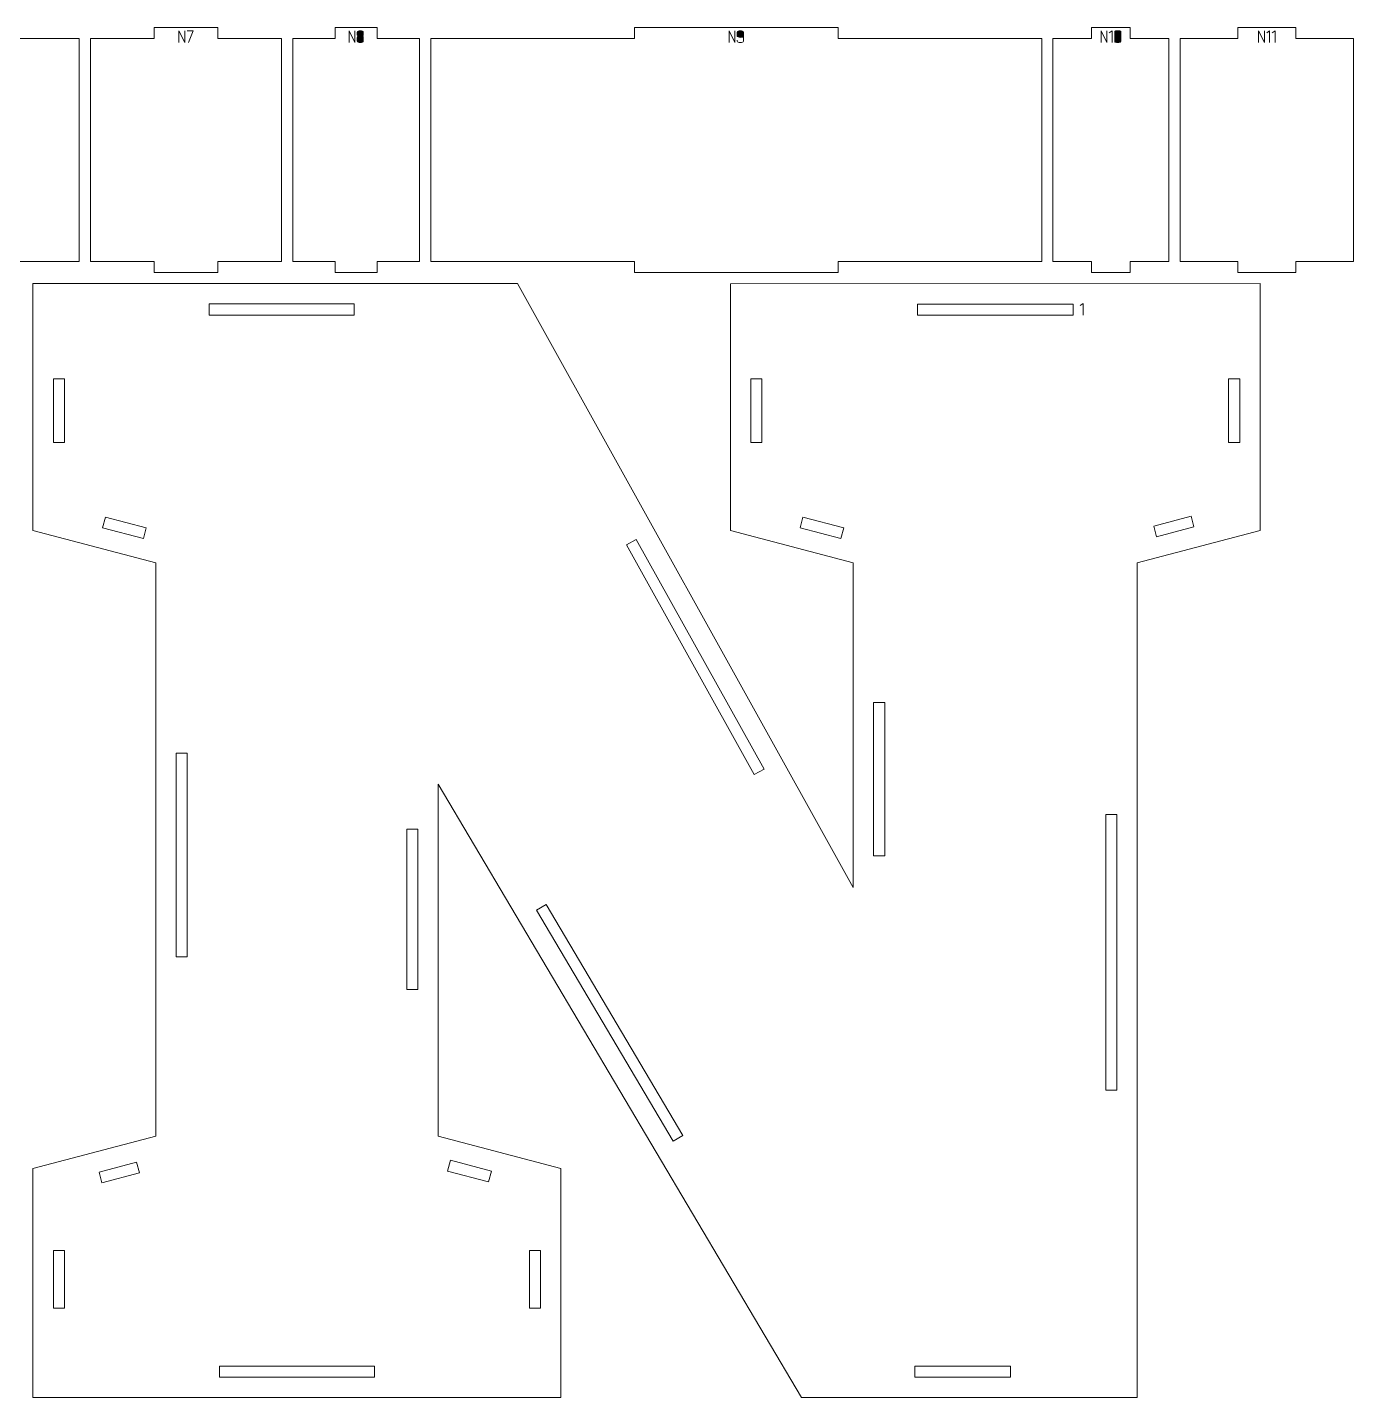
# Model space of a CAD drawing. Header units: centimetres. Extents: x -249 to 275, y -506 to 461.
# Drawn here: x 104.53 to 140.25, y 288.9 to 325.8 of the extents above; entities that cross this region are included whole.
import ezdxf

# ---------------------------------------------------------------- set-up
doc = ezdxf.new("R2010")
doc.units = ezdxf.units.CM
doc.header["$MEASUREMENT"] = 0
doc.layers.add('Capa 1', color=7, linetype='Continuous')

msp = doc.modelspace()

# ---------------------------------------------------------------- hatches: boundary and pattern name
at = {"layer": 'Capa 1', "true_color": 0x3e4095}
h = msp.add_hatch(color=175, dxfattribs=at)
edge = h.paths.add_edge_path()
edge.add_spline(control_points=[(108.61454, 325.39701), (108.61454, 325.39701), (108.61454, 325.71345), (108.61454, 325.71345), (108.61454, 325.71345), (108.77322, 325.39701), (108.77322, 325.39701), (108.77322, 325.39701), (108.77322, 325.71345), (108.77322, 325.71345), (108.77322, 325.71345), (108.77322, 325.39701), (108.77322, 325.39701), (108.77322, 325.39701), (108.61454, 325.71345), (108.61454, 325.71345), (108.61454, 325.71345), (108.61454, 325.39701), (108.61454, 325.39701)], knot_values=[0, 0, 0, 0, 0.16666667, 0.16666667, 0.16666667, 0.33333333, 0.33333333, 0.33333333, 0.5, 0.5, 0.5, 0.66666667, 0.66666667, 0.66666667, 0.83333333, 0.83333333, 0.83333333, 1, 1, 1, 1], degree=3, periodic=1)
h = msp.add_hatch(color=175, dxfattribs=at)
edge = h.paths.add_edge_path()
edge.add_spline(control_points=[(108.87319, 325.39701), (108.87319, 325.39701), (108.99427, 325.71345), (108.99427, 325.71345), (108.99427, 325.71345), (108.83467, 325.71345), (108.83467, 325.71345), (108.83467, 325.71345), (108.99427, 325.71345), (108.99427, 325.71345), (108.99427, 325.71345), (108.87319, 325.39701), (108.87319, 325.39701)], knot_values=[0, 0, 0, 0, 0.25, 0.25, 0.25, 0.5, 0.5, 0.5, 0.75, 0.75, 0.75, 1, 1, 1, 1], degree=3, periodic=1)
h = msp.add_hatch(color=175, dxfattribs=at)
edge = h.paths.add_edge_path()
edge.add_spline(control_points=[(113.19498, 325.39701), (113.19498, 325.39701), (113.19498, 325.71345), (113.19498, 325.71345), (113.19498, 325.71345), (113.35366, 325.39701), (113.35366, 325.39701), (113.35366, 325.39701), (113.35366, 325.71345), (113.35366, 325.71345), (113.35366, 325.71345), (113.35366, 325.39701), (113.35366, 325.39701), (113.35366, 325.39701), (113.19498, 325.71345), (113.19498, 325.71345), (113.19498, 325.71345), (113.19498, 325.39701), (113.19498, 325.39701)], knot_values=[0, 0, 0, 0, 0.16666667, 0.16666667, 0.16666667, 0.33333333, 0.33333333, 0.33333333, 0.5, 0.5, 0.5, 0.66666667, 0.66666667, 0.66666667, 0.83333333, 0.83333333, 0.83333333, 1, 1, 1, 1], degree=3, periodic=1)
h = msp.add_hatch(color=175, dxfattribs=at)
edge = h.paths.add_edge_path()
edge.add_spline(control_points=[(113.41511, 325.60384), (113.41511, 325.59589), (113.42077, 325.58871), (113.43208, 325.58229), (113.44339, 325.57587), (113.46525, 325.57159), (113.49766, 325.56945), (113.53007, 325.57159), (113.55193, 325.57587), (113.56324, 325.58229), (113.57455, 325.58871), (113.58021, 325.59589), (113.58021, 325.60384), (113.58021, 325.60384), (113.58021, 325.67814), (113.58021, 325.67814), (113.58021, 325.68792), (113.57234, 325.69625), (113.55659, 325.70313), (113.54085, 325.71001), (113.5212, 325.71345), (113.49766, 325.71345), (113.47412, 325.71345), (113.45447, 325.71001), (113.43873, 325.70313), (113.42298, 325.69625), (113.41511, 325.68792), (113.41511, 325.67814), (113.41511, 325.67814), (113.41511, 325.60384), (113.41511, 325.60384)], knot_values=[0, 0, 0, 0, 0.1, 0.1, 0.1, 0.2, 0.2, 0.2, 0.3, 0.3, 0.3, 0.4, 0.4, 0.4, 0.5, 0.5, 0.5, 0.6, 0.6, 0.6, 0.7, 0.7, 0.7, 0.8, 0.8, 0.8, 0.9, 0.9, 0.9, 1, 1, 1, 1], degree=3, periodic=1)
h = msp.add_hatch(color=175, dxfattribs=at)
edge = h.paths.add_edge_path()
edge.add_spline(control_points=[(113.49766, 325.39701), (113.47412, 325.39701), (113.45447, 325.40045), (113.43873, 325.40733), (113.42298, 325.41421), (113.41511, 325.42254), (113.41511, 325.43232), (113.41511, 325.43232), (113.41511, 325.53551), (113.41511, 325.53551), (113.41511, 325.54377), (113.42077, 325.55095), (113.43208, 325.55706), (113.44339, 325.56318), (113.46525, 325.56731), (113.49766, 325.56945), (113.46525, 325.57159), (113.44339, 325.57587), (113.43208, 325.58229), (113.42077, 325.58871), (113.41511, 325.59589), (113.41511, 325.60384), (113.41511, 325.60384), (113.41511, 325.67814), (113.41511, 325.67814), (113.41511, 325.68792), (113.42298, 325.69625), (113.43873, 325.70313), (113.45447, 325.71001), (113.47412, 325.71345), (113.49766, 325.71345), (113.5212, 325.71345), (113.54085, 325.71001), (113.55659, 325.70313), (113.57234, 325.69625), (113.58021, 325.68792), (113.58021, 325.67814), (113.58021, 325.67814), (113.58021, 325.60384), (113.58021, 325.60384), (113.58021, 325.59589), (113.57455, 325.58871), (113.56324, 325.58229), (113.55193, 325.57587), (113.53007, 325.57159), (113.49766, 325.56945), (113.53007, 325.56731), (113.55193, 325.56318), (113.56324, 325.55706), (113.57455, 325.55095), (113.58021, 325.54377), (113.58021, 325.53551), (113.58021, 325.53551), (113.58021, 325.43232), (113.58021, 325.43232), (113.58021, 325.42254), (113.57234, 325.41421), (113.55659, 325.40733), (113.54085, 325.40045), (113.5212, 325.39701), (113.49766, 325.39701)], knot_values=[0, 0, 0, 0, 0.05, 0.05, 0.05, 0.1, 0.1, 0.1, 0.15, 0.15, 0.15, 0.2, 0.2, 0.2, 0.25, 0.25, 0.25, 0.3, 0.3, 0.3, 0.35, 0.35, 0.35, 0.4, 0.4, 0.4, 0.45, 0.45, 0.45, 0.5, 0.5, 0.5, 0.55, 0.55, 0.55, 0.6, 0.6, 0.6, 0.65, 0.65, 0.65, 0.7, 0.7, 0.7, 0.75, 0.75, 0.75, 0.8, 0.8, 0.8, 0.85, 0.85, 0.85, 0.9, 0.9, 0.9, 0.95, 0.95, 0.95, 1, 1, 1, 1], degree=3, periodic=1)
h = msp.add_hatch(color=175, dxfattribs=at)
edge = h.paths.add_edge_path()
edge.add_spline(control_points=[(113.41511, 325.43232), (113.41511, 325.42254), (113.42298, 325.41421), (113.43873, 325.40733), (113.45447, 325.40045), (113.47412, 325.39701), (113.49766, 325.39701), (113.5212, 325.39701), (113.54085, 325.40045), (113.55659, 325.40733), (113.57234, 325.41421), (113.58021, 325.42254), (113.58021, 325.43232), (113.58021, 325.43232), (113.58021, 325.53551), (113.58021, 325.53551), (113.58021, 325.54377), (113.57455, 325.55095), (113.56324, 325.55706), (113.55193, 325.56318), (113.53007, 325.56731), (113.49766, 325.56945), (113.46525, 325.56731), (113.44339, 325.56318), (113.43208, 325.55706), (113.42077, 325.55095), (113.41511, 325.54377), (113.41511, 325.53551), (113.41511, 325.53551), (113.41511, 325.43232), (113.41511, 325.43232)], knot_values=[0, 0, 0, 0, 0.1, 0.1, 0.1, 0.2, 0.2, 0.2, 0.3, 0.3, 0.3, 0.4, 0.4, 0.4, 0.5, 0.5, 0.5, 0.6, 0.6, 0.6, 0.7, 0.7, 0.7, 0.8, 0.8, 0.8, 0.9, 0.9, 0.9, 1, 1, 1, 1], degree=3, periodic=1)
h = msp.add_hatch(color=175, dxfattribs=at)
edge = h.paths.add_edge_path()
edge.add_spline(control_points=[(123.42985, 325.39701), (123.42985, 325.39701), (123.42985, 325.71345), (123.42985, 325.71345), (123.42985, 325.71345), (123.58853, 325.39701), (123.58853, 325.39701), (123.58853, 325.39701), (123.58853, 325.71345), (123.58853, 325.71345), (123.58853, 325.71345), (123.58853, 325.39701), (123.58853, 325.39701), (123.58853, 325.39701), (123.42985, 325.71345), (123.42985, 325.71345), (123.42985, 325.71345), (123.42985, 325.39701), (123.42985, 325.39701)], knot_values=[0, 0, 0, 0, 0.16666667, 0.16666667, 0.16666667, 0.33333333, 0.33333333, 0.33333333, 0.5, 0.5, 0.5, 0.66666667, 0.66666667, 0.66666667, 0.83333333, 0.83333333, 0.83333333, 1, 1, 1, 1], degree=3, periodic=1)
h = msp.add_hatch(color=175, dxfattribs=at)
edge = h.paths.add_edge_path()
edge.add_spline(control_points=[(123.64998, 325.57082), (123.64998, 325.56104), (123.65785, 325.55271), (123.6736, 325.54583), (123.68934, 325.53895), (123.70899, 325.53551), (123.73253, 325.53551), (123.75577, 325.5349), (123.77533, 325.53773), (123.79123, 325.54399), (123.80713, 325.55026), (123.81508, 325.55921), (123.81508, 325.57082), (123.81508, 325.57082), (123.81508, 325.67814), (123.81508, 325.67814), (123.81508, 325.68792), (123.80721, 325.69625), (123.79146, 325.70313), (123.77572, 325.71001), (123.75607, 325.71345), (123.73253, 325.71345), (123.70899, 325.71345), (123.68934, 325.71001), (123.6736, 325.70313), (123.65785, 325.69625), (123.64998, 325.68792), (123.64998, 325.67814), (123.64998, 325.67814), (123.64998, 325.57082), (123.64998, 325.57082)], knot_values=[0, 0, 0, 0, 0.1, 0.1, 0.1, 0.2, 0.2, 0.2, 0.3, 0.3, 0.3, 0.4, 0.4, 0.4, 0.5, 0.5, 0.5, 0.6, 0.6, 0.6, 0.7, 0.7, 0.7, 0.8, 0.8, 0.8, 0.9, 0.9, 0.9, 1, 1, 1, 1], degree=3, periodic=1)
h = msp.add_hatch(color=175, dxfattribs=at)
edge = h.paths.add_edge_path()
edge.add_spline(control_points=[(123.73253, 325.39701), (123.70899, 325.39701), (123.68934, 325.40045), (123.6736, 325.40733), (123.65785, 325.41421), (123.64998, 325.42254), (123.64998, 325.43232), (123.64998, 325.43232), (123.64998, 325.45755), (123.64998, 325.45755), (123.64998, 325.45755), (123.64998, 325.43232), (123.64998, 325.43232), (123.64998, 325.42254), (123.65785, 325.41421), (123.6736, 325.40733), (123.68934, 325.40045), (123.70899, 325.39701), (123.73253, 325.39701), (123.75607, 325.39701), (123.77572, 325.40045), (123.79146, 325.40733), (123.80721, 325.41421), (123.81508, 325.42254), (123.81508, 325.43232), (123.81508, 325.43232), (123.81508, 325.57082), (123.81508, 325.57082), (123.81508, 325.55921), (123.80713, 325.55026), (123.79123, 325.54399), (123.77533, 325.53773), (123.75577, 325.5349), (123.73253, 325.53551), (123.70899, 325.53551), (123.68934, 325.53895), (123.6736, 325.54583), (123.65785, 325.55271), (123.64998, 325.56104), (123.64998, 325.57082), (123.64998, 325.57082), (123.64998, 325.67814), (123.64998, 325.67814), (123.64998, 325.68792), (123.65785, 325.69625), (123.6736, 325.70313), (123.68934, 325.71001), (123.70899, 325.71345), (123.73253, 325.71345), (123.75607, 325.71345), (123.77572, 325.71001), (123.79146, 325.70313), (123.80721, 325.69625), (123.81508, 325.68792), (123.81508, 325.67814), (123.81508, 325.67814), (123.81508, 325.57082), (123.81508, 325.57082), (123.81508, 325.57082), (123.81508, 325.43232), (123.81508, 325.43232), (123.81508, 325.42254), (123.80721, 325.41421), (123.79146, 325.40733), (123.77572, 325.40045), (123.75607, 325.39701), (123.73253, 325.39701)], knot_values=[0, 0, 0, 0, 0.04545455, 0.04545455, 0.04545455, 0.09090909, 0.09090909, 0.09090909, 0.13636364, 0.13636364, 0.13636364, 0.18181818, 0.18181818, 0.18181818, 0.22727273, 0.22727273, 0.22727273, 0.27272727, 0.27272727, 0.27272727, 0.31818182, 0.31818182, 0.31818182, 0.36363636, 0.36363636, 0.36363636, 0.40909091, 0.40909091, 0.40909091, 0.45454545, 0.45454545, 0.45454545, 0.5, 0.5, 0.5, 0.54545455, 0.54545455, 0.54545455, 0.59090909, 0.59090909, 0.59090909, 0.63636364, 0.63636364, 0.63636364, 0.68181818, 0.68181818, 0.68181818, 0.72727273, 0.72727273, 0.72727273, 0.77272727, 0.77272727, 0.77272727, 0.81818182, 0.81818182, 0.81818182, 0.86363636, 0.86363636, 0.86363636, 0.90909091, 0.90909091, 0.90909091, 0.95454545, 0.95454545, 0.95454545, 1, 1, 1, 1], degree=3, periodic=1)
h = msp.add_hatch(color=175, dxfattribs=at)
edge = h.paths.add_edge_path()
edge.add_spline(control_points=[(133.44629, 325.39701), (133.44629, 325.39701), (133.44629, 325.71345), (133.44629, 325.71345), (133.44629, 325.71345), (133.60497, 325.39701), (133.60497, 325.39701), (133.60497, 325.39701), (133.60497, 325.71345), (133.60497, 325.71345), (133.60497, 325.71345), (133.60497, 325.39701), (133.60497, 325.39701), (133.60497, 325.39701), (133.44629, 325.71345), (133.44629, 325.71345), (133.44629, 325.71345), (133.44629, 325.39701), (133.44629, 325.39701)], knot_values=[0, 0, 0, 0, 0.16666667, 0.16666667, 0.16666667, 0.33333333, 0.33333333, 0.33333333, 0.5, 0.5, 0.5, 0.66666667, 0.66666667, 0.66666667, 0.83333333, 0.83333333, 0.83333333, 1, 1, 1, 1], degree=3, periodic=1)
h = msp.add_hatch(color=175, dxfattribs=at)
edge = h.paths.add_edge_path()
edge.add_spline(control_points=[(133.74255, 325.71391), (133.74255, 325.71391), (133.66642, 325.66117), (133.66642, 325.66117), (133.66642, 325.66117), (133.74255, 325.71391), (133.74255, 325.71391), (133.74255, 325.71391), (133.74255, 325.39701), (133.74255, 325.39701), (133.74255, 325.39701), (133.74255, 325.71391), (133.74255, 325.71391)], knot_values=[0, 0, 0, 0, 0.25, 0.25, 0.25, 0.5, 0.5, 0.5, 0.75, 0.75, 0.75, 1, 1, 1, 1], degree=3, periodic=1)
h = msp.add_hatch(color=175, dxfattribs=at)
edge = h.paths.add_edge_path()
edge.add_spline(control_points=[(133.81318, 325.42086), (133.81318, 325.41107), (133.82105, 325.40465), (133.8368, 325.4016), (133.85254, 325.39854), (133.87219, 325.39701), (133.89573, 325.39701), (133.91927, 325.39701), (133.93892, 325.39854), (133.95466, 325.4016), (133.97041, 325.40465), (133.97828, 325.41107), (133.97828, 325.42086), (133.97828, 325.42086), (133.97828, 325.68914), (133.97828, 325.68914), (133.97828, 325.69893), (133.97041, 325.70543), (133.95466, 325.70864), (133.93892, 325.71185), (133.91927, 325.71345), (133.89573, 325.71345), (133.87219, 325.71345), (133.85254, 325.71185), (133.8368, 325.70864), (133.82105, 325.70543), (133.81318, 325.69893), (133.81318, 325.68914), (133.81318, 325.68914), (133.81318, 325.42086), (133.81318, 325.42086)], knot_values=[0, 0, 0, 0, 0.1, 0.1, 0.1, 0.2, 0.2, 0.2, 0.3, 0.3, 0.3, 0.4, 0.4, 0.4, 0.5, 0.5, 0.5, 0.6, 0.6, 0.6, 0.7, 0.7, 0.7, 0.8, 0.8, 0.8, 0.9, 0.9, 0.9, 1, 1, 1, 1], degree=3, periodic=1)
h = msp.add_hatch(color=175, dxfattribs=at)
edge = h.paths.add_edge_path()
edge.add_spline(control_points=[(133.97828, 325.42086), (133.97828, 325.41107), (133.97041, 325.40465), (133.95466, 325.4016), (133.93892, 325.39854), (133.91927, 325.39701), (133.89573, 325.39701), (133.87219, 325.39701), (133.85254, 325.39854), (133.8368, 325.4016), (133.82105, 325.40465), (133.81318, 325.41107), (133.81318, 325.42086), (133.81318, 325.42086), (133.81318, 325.68914), (133.81318, 325.68914), (133.81318, 325.69893), (133.82105, 325.70543), (133.8368, 325.70864), (133.85254, 325.71185), (133.87219, 325.71345), (133.89573, 325.71345), (133.91927, 325.71345), (133.93892, 325.71185), (133.95466, 325.70864), (133.97041, 325.70543), (133.97828, 325.69893), (133.97828, 325.68914), (133.97828, 325.68914), (133.97828, 325.42086), (133.97828, 325.42086)], knot_values=[0, 0, 0, 0, 0.1, 0.1, 0.1, 0.2, 0.2, 0.2, 0.3, 0.3, 0.3, 0.4, 0.4, 0.4, 0.5, 0.5, 0.5, 0.6, 0.6, 0.6, 0.7, 0.7, 0.7, 0.8, 0.8, 0.8, 0.9, 0.9, 0.9, 1, 1, 1, 1], degree=3, periodic=1)
h = msp.add_hatch(color=175, dxfattribs=at)
edge = h.paths.add_edge_path()
edge.add_spline(control_points=[(137.68977, 325.39701), (137.68977, 325.39701), (137.68977, 325.71345), (137.68977, 325.71345), (137.68977, 325.71345), (137.84845, 325.39701), (137.84845, 325.39701), (137.84845, 325.39701), (137.84845, 325.71345), (137.84845, 325.71345), (137.84845, 325.71345), (137.84845, 325.39701), (137.84845, 325.39701), (137.84845, 325.39701), (137.68977, 325.71345), (137.68977, 325.71345), (137.68977, 325.71345), (137.68977, 325.39701), (137.68977, 325.39701)], knot_values=[0, 0, 0, 0, 0.16666667, 0.16666667, 0.16666667, 0.33333333, 0.33333333, 0.33333333, 0.5, 0.5, 0.5, 0.66666667, 0.66666667, 0.66666667, 0.83333333, 0.83333333, 0.83333333, 1, 1, 1, 1], degree=3, periodic=1)
h = msp.add_hatch(color=175, dxfattribs=at)
edge = h.paths.add_edge_path()
edge.add_spline(control_points=[(137.98603, 325.71391), (137.98603, 325.71391), (137.9099, 325.66117), (137.9099, 325.66117), (137.9099, 325.66117), (137.98603, 325.71391), (137.98603, 325.71391), (137.98603, 325.71391), (137.98603, 325.39701), (137.98603, 325.39701), (137.98603, 325.39701), (137.98603, 325.71391), (137.98603, 325.71391)], knot_values=[0, 0, 0, 0, 0.25, 0.25, 0.25, 0.5, 0.5, 0.5, 0.75, 0.75, 0.75, 1, 1, 1, 1], degree=3, periodic=1)
h = msp.add_hatch(color=175, dxfattribs=at)
edge = h.paths.add_edge_path()
edge.add_spline(control_points=[(138.13279, 325.71391), (138.13279, 325.71391), (138.05666, 325.66117), (138.05666, 325.66117), (138.05666, 325.66117), (138.13279, 325.71391), (138.13279, 325.71391), (138.13279, 325.71391), (138.13279, 325.39701), (138.13279, 325.39701), (138.13279, 325.39701), (138.13279, 325.71391), (138.13279, 325.71391)], knot_values=[0, 0, 0, 0, 0.25, 0.25, 0.25, 0.5, 0.5, 0.5, 0.75, 0.75, 0.75, 1, 1, 1, 1], degree=3, periodic=1)
h = msp.add_hatch(color=175, dxfattribs=at)
edge = h.paths.add_edge_path()
edge.add_spline(control_points=[(132.96206, 318.37126), (132.96206, 318.37126), (132.88593, 318.31852), (132.88593, 318.31852), (132.88593, 318.31852), (132.96206, 318.37126), (132.96206, 318.37126), (132.96206, 318.37126), (132.96206, 318.05436), (132.96206, 318.05436), (132.96206, 318.05436), (132.96206, 318.37126), (132.96206, 318.37126)], knot_values=[0, 0, 0, 0, 0.25, 0.25, 0.25, 0.5, 0.5, 0.5, 0.75, 0.75, 0.75, 1, 1, 1, 1], degree=3, periodic=1)

# ---------------------------------------------------------------- linework, layer by layer
at = {"layer": 'Capa 1', "color": 240, "lineweight": 9}
for points, knots in [([(94.23371, 325.50341), (94.23371, 325.50341), (94.23371, 319.50341), (94.23371, 319.50341), (94.23371, 319.50341), (98.13236, 319.50341), (98.13236, 319.50341), (98.13236, 319.50341), (98.13236, 319.20341), (98.13236, 319.20341), (98.13236, 319.20341), (102.03101, 319.20341), (102.03101, 319.20341), (102.03101, 319.20341), (102.03101, 319.50341), (102.03101, 319.50341), (102.03101, 319.50341), (105.92965, 319.50341), (105.92965, 319.50341), (105.92965, 319.50341), (105.92965, 325.50341), (105.92965, 325.50341), (105.92965, 325.50341), (102.03101, 325.50341), (102.03101, 325.50341), (102.03101, 325.50341), (102.03101, 325.80341), (102.03101, 325.80341), (102.03101, 325.80341), (98.13236, 325.80341), (98.13236, 325.80341), (98.13236, 325.80341), (98.13236, 325.50341), (98.13236, 325.50341), (98.13236, 325.50341), (94.23371, 325.50341), (94.23371, 325.50341)], [0, 0, 0, 0, 0.08333333, 0.08333333, 0.08333333, 0.16666667, 0.16666667, 0.16666667, 0.25, 0.25, 0.25, 0.33333333, 0.33333333, 0.33333333, 0.41666667, 0.41666667, 0.41666667, 0.5, 0.5, 0.5, 0.58333333, 0.58333333, 0.58333333, 0.66666667, 0.66666667, 0.66666667, 0.75, 0.75, 0.75, 0.83333333, 0.83333333, 0.83333333, 0.91666667, 0.91666667, 0.91666667, 1, 1, 1, 1]), ([(106.22965, 325.50341), (106.22965, 325.50341), (106.22965, 319.50341), (106.22965, 319.50341), (106.22965, 319.50341), (107.94616, 319.50341), (107.94616, 319.50341), (107.94616, 319.50341), (107.94616, 319.20341), (107.94616, 319.20341), (107.94616, 319.20341), (109.66267, 319.20341), (109.66267, 319.20341), (109.66267, 319.20341), (109.66267, 319.50341), (109.66267, 319.50341), (109.66267, 319.50341), (111.37917, 319.50341), (111.37917, 319.50341), (111.37917, 319.50341), (111.37917, 325.50341), (111.37917, 325.50341), (111.37917, 325.50341), (109.66267, 325.50341), (109.66267, 325.50341), (109.66267, 325.50341), (109.66267, 325.80341), (109.66267, 325.80341), (109.66267, 325.80341), (107.94616, 325.80341), (107.94616, 325.80341), (107.94616, 325.80341), (107.94616, 325.50341), (107.94616, 325.50341), (107.94616, 325.50341), (106.22965, 325.50341), (106.22965, 325.50341)], [0, 0, 0, 0, 0.08333333, 0.08333333, 0.08333333, 0.16666667, 0.16666667, 0.16666667, 0.25, 0.25, 0.25, 0.33333333, 0.33333333, 0.33333333, 0.41666667, 0.41666667, 0.41666667, 0.5, 0.5, 0.5, 0.58333333, 0.58333333, 0.58333333, 0.66666667, 0.66666667, 0.66666667, 0.75, 0.75, 0.75, 0.83333333, 0.83333333, 0.83333333, 0.91666667, 0.91666667, 0.91666667, 1, 1, 1, 1]), ([(111.67917, 325.50341), (111.67917, 325.50341), (111.67917, 319.50341), (111.67917, 319.50341), (111.67917, 319.50341), (112.81812, 319.50341), (112.81812, 319.50341), (112.81812, 319.50341), (112.81812, 319.20341), (112.81812, 319.20341), (112.81812, 319.20341), (113.95707, 319.20341), (113.95707, 319.20341), (113.95707, 319.20341), (113.95707, 319.50341), (113.95707, 319.50341), (113.95707, 319.50341), (115.09602, 319.50341), (115.09602, 319.50341), (115.09602, 319.50341), (115.09602, 325.50341), (115.09602, 325.50341), (115.09602, 325.50341), (113.95707, 325.50341), (113.95707, 325.50341), (113.95707, 325.50341), (113.95707, 325.80341), (113.95707, 325.80341), (113.95707, 325.80341), (112.81812, 325.80341), (112.81812, 325.80341), (112.81812, 325.80341), (112.81812, 325.50341), (112.81812, 325.50341), (112.81812, 325.50341), (111.67917, 325.50341), (111.67917, 325.50341)], [0, 0, 0, 0, 0.08333333, 0.08333333, 0.08333333, 0.16666667, 0.16666667, 0.16666667, 0.25, 0.25, 0.25, 0.33333333, 0.33333333, 0.33333333, 0.41666667, 0.41666667, 0.41666667, 0.5, 0.5, 0.5, 0.58333333, 0.58333333, 0.58333333, 0.66666667, 0.66666667, 0.66666667, 0.75, 0.75, 0.75, 0.83333333, 0.83333333, 0.83333333, 0.91666667, 0.91666667, 0.91666667, 1, 1, 1, 1]), ([(115.39602, 325.50341), (115.39602, 325.50341), (115.39602, 319.50341), (115.39602, 319.50341), (115.39602, 319.50341), (120.88032, 319.50341), (120.88032, 319.50341), (120.88032, 319.50341), (120.88032, 319.20341), (120.88032, 319.20341), (120.88032, 319.20341), (126.36462, 319.20341), (126.36462, 319.20341), (126.36462, 319.20341), (126.36462, 319.50341), (126.36462, 319.50341), (126.36462, 319.50341), (131.84892, 319.50341), (131.84892, 319.50341), (131.84892, 319.50341), (131.84892, 325.50341), (131.84892, 325.50341), (131.84892, 325.50341), (126.36462, 325.50341), (126.36462, 325.50341), (126.36462, 325.50341), (126.36462, 325.80341), (126.36462, 325.80341), (126.36462, 325.80341), (120.88032, 325.80341), (120.88032, 325.80341), (120.88032, 325.80341), (120.88032, 325.50341), (120.88032, 325.50341), (120.88032, 325.50341), (115.39602, 325.50341), (115.39602, 325.50341)], [0, 0, 0, 0, 0.08333333, 0.08333333, 0.08333333, 0.16666667, 0.16666667, 0.16666667, 0.25, 0.25, 0.25, 0.33333333, 0.33333333, 0.33333333, 0.41666667, 0.41666667, 0.41666667, 0.5, 0.5, 0.5, 0.58333333, 0.58333333, 0.58333333, 0.66666667, 0.66666667, 0.66666667, 0.75, 0.75, 0.75, 0.83333333, 0.83333333, 0.83333333, 0.91666667, 0.91666667, 0.91666667, 1, 1, 1, 1]), ([(132.14892, 325.50341), (132.14892, 325.50341), (132.14892, 319.50341), (132.14892, 319.50341), (132.14892, 319.50341), (133.19117, 319.50341), (133.19117, 319.50341), (133.19117, 319.50341), (133.19117, 319.20341), (133.19117, 319.20341), (133.19117, 319.20341), (134.23341, 319.20341), (134.23341, 319.20341), (134.23341, 319.20341), (134.23341, 319.50341), (134.23341, 319.50341), (134.23341, 319.50341), (135.27565, 319.50341), (135.27565, 319.50341), (135.27565, 319.50341), (135.27565, 325.50341), (135.27565, 325.50341), (135.27565, 325.50341), (134.23341, 325.50341), (134.23341, 325.50341), (134.23341, 325.50341), (134.23341, 325.80341), (134.23341, 325.80341), (134.23341, 325.80341), (133.19117, 325.80341), (133.19117, 325.80341), (133.19117, 325.80341), (133.19117, 325.50341), (133.19117, 325.50341), (133.19117, 325.50341), (132.14892, 325.50341), (132.14892, 325.50341)], [0, 0, 0, 0, 0.08333333, 0.08333333, 0.08333333, 0.16666667, 0.16666667, 0.16666667, 0.25, 0.25, 0.25, 0.33333333, 0.33333333, 0.33333333, 0.41666667, 0.41666667, 0.41666667, 0.5, 0.5, 0.5, 0.58333333, 0.58333333, 0.58333333, 0.66666667, 0.66666667, 0.66666667, 0.75, 0.75, 0.75, 0.83333333, 0.83333333, 0.83333333, 0.91666667, 0.91666667, 0.91666667, 1, 1, 1, 1]), ([(135.57565, 325.50341), (135.57565, 325.50341), (135.57565, 319.50341), (135.57565, 319.50341), (135.57565, 319.50341), (137.13274, 319.50341), (137.13274, 319.50341), (137.13274, 319.50341), (137.13274, 319.20341), (137.13274, 319.20341), (137.13274, 319.20341), (138.68982, 319.20341), (138.68982, 319.20341), (138.68982, 319.20341), (138.68982, 319.50341), (138.68982, 319.50341), (138.68982, 319.50341), (140.2469, 319.50341), (140.2469, 319.50341), (140.2469, 319.50341), (140.2469, 325.50341), (140.2469, 325.50341), (140.2469, 325.50341), (138.68982, 325.50341), (138.68982, 325.50341), (138.68982, 325.50341), (138.68982, 325.80341), (138.68982, 325.80341), (138.68982, 325.80341), (137.13274, 325.80341), (137.13274, 325.80341), (137.13274, 325.80341), (137.13274, 325.50341), (137.13274, 325.50341), (137.13274, 325.50341), (135.57565, 325.50341), (135.57565, 325.50341)], [0, 0, 0, 0, 0.08333333, 0.08333333, 0.08333333, 0.16666667, 0.16666667, 0.16666667, 0.25, 0.25, 0.25, 0.33333333, 0.33333333, 0.33333333, 0.41666667, 0.41666667, 0.41666667, 0.5, 0.5, 0.5, 0.58333333, 0.58333333, 0.58333333, 0.66666667, 0.66666667, 0.66666667, 0.75, 0.75, 0.75, 0.83333333, 0.83333333, 0.83333333, 0.91666667, 0.91666667, 0.91666667, 1, 1, 1, 1]), ([(137.72755, 318.90341), (137.72755, 318.90341), (137.72755, 312.25124), (137.72755, 312.25124), (137.72755, 312.25124), (134.4232, 311.38167), (134.4232, 311.38167), (134.4232, 311.38167), (134.4232, 288.90342), (134.4232, 288.90342), (134.4232, 288.90342), (125.37972, 288.90342), (125.37972, 288.90342), (125.37972, 288.90342), (115.59711, 305.42515), (115.59711, 305.42515), (115.59711, 305.42515), (115.59711, 295.94689), (115.59711, 295.94689), (115.59711, 295.94689), (118.90145, 295.07732), (118.90145, 295.07732), (118.90145, 295.07732), (118.90145, 288.90342), (118.90145, 288.90342), (118.90145, 288.90342), (104.68406, 288.90342), (104.68406, 288.90342), (104.68406, 288.90342), (104.68406, 295.07732), (104.68406, 295.07732), (104.68406, 295.07732), (107.98841, 295.94689), (107.98841, 295.94689), (107.98841, 295.94689), (107.98841, 311.38167), (107.98841, 311.38167), (107.98841, 311.38167), (104.68406, 312.25124), (104.68406, 312.25124), (104.68406, 312.25124), (104.68406, 318.90341), (104.68406, 318.90341), (104.68406, 318.90341), (117.72755, 318.90341), (117.72755, 318.90341), (117.72755, 318.90341), (126.77103, 302.64254), (126.77103, 302.64254), (126.77103, 302.64254), (126.77103, 311.38167), (126.77103, 311.38167), (126.77103, 311.38167), (123.46668, 312.25124), (123.46668, 312.25124), (123.46668, 312.25124), (123.46668, 318.90195), (123.46668, 318.90195), (123.46668, 318.90195), (137.72755, 318.90341), (137.72755, 318.90341)], [0, 0, 0, 0, 0.05, 0.05, 0.05, 0.1, 0.1, 0.1, 0.15, 0.15, 0.15, 0.2, 0.2, 0.2, 0.25, 0.25, 0.25, 0.3, 0.3, 0.3, 0.35, 0.35, 0.35, 0.4, 0.4, 0.4, 0.45, 0.45, 0.45, 0.5, 0.5, 0.5, 0.55, 0.55, 0.55, 0.6, 0.6, 0.6, 0.65, 0.65, 0.65, 0.7, 0.7, 0.7, 0.75, 0.75, 0.75, 0.8, 0.8, 0.8, 0.85, 0.85, 0.85, 0.9, 0.9, 0.9, 0.95, 0.95, 0.95, 1, 1, 1, 1]), ([(109.43124, 318.05488), (109.43124, 318.05488), (113.32988, 318.05488), (113.32988, 318.05488), (113.32988, 318.05488), (113.32988, 318.35488), (113.32988, 318.35488), (113.32988, 318.35488), (109.43124, 318.35488), (109.43124, 318.35488), (109.43124, 318.35488), (109.43124, 318.05488), (109.43124, 318.05488)], [0, 0, 0, 0, 0.25, 0.25, 0.25, 0.5, 0.5, 0.5, 0.75, 0.75, 0.75, 1, 1, 1, 1]), ([(128.50315, 318.05394), (128.50315, 318.05394), (132.69108, 318.05436), (132.69108, 318.05436), (132.69108, 318.05436), (132.69105, 318.35436), (132.69105, 318.35436), (132.69105, 318.35436), (128.50312, 318.35394), (128.50312, 318.35394), (128.50312, 318.35394), (128.50315, 318.05394), (128.50315, 318.05394)], [0, 0, 0, 0, 0.25, 0.25, 0.25, 0.5, 0.5, 0.5, 0.75, 0.75, 0.75, 1, 1, 1, 1]), ([(105.53259, 314.62187), (105.53259, 314.62187), (105.53259, 316.33837), (105.53259, 316.33837), (105.53259, 316.33837), (105.23259, 316.33837), (105.23259, 316.33837), (105.23259, 316.33837), (105.23259, 314.62187), (105.23259, 314.62187), (105.23259, 314.62187), (105.53259, 314.62187), (105.53259, 314.62187)], [0, 0, 0, 0, 0.25, 0.25, 0.25, 0.5, 0.5, 0.5, 0.75, 0.75, 0.75, 1, 1, 1, 1]), ([(124.31521, 314.62141), (124.31521, 314.62141), (124.31521, 316.33746), (124.31521, 316.33746), (124.31521, 316.33746), (124.01521, 316.33746), (124.01521, 316.33746), (124.01521, 316.33746), (124.01521, 314.62141), (124.01521, 314.62141), (124.01521, 314.62141), (124.31521, 314.62141), (124.31521, 314.62141)], [0, 0, 0, 0, 0.25, 0.25, 0.25, 0.5, 0.5, 0.5, 0.75, 0.75, 0.75, 1, 1, 1, 1]), ([(136.87902, 316.33831), (136.87902, 316.33831), (136.87902, 314.62184), (136.87902, 314.62184), (136.87902, 314.62184), (137.17902, 314.62184), (137.17902, 314.62184), (137.17902, 314.62184), (137.17902, 316.33831), (137.17902, 316.33831), (137.17902, 316.33831), (136.87902, 316.33831), (136.87902, 316.33831)], [0, 0, 0, 0, 0.25, 0.25, 0.25, 0.5, 0.5, 0.5, 0.75, 0.75, 0.75, 1, 1, 1, 1]), ([(107.73549, 312.32565), (107.73549, 312.32565), (106.63404, 312.6155), (106.63404, 312.6155), (106.63404, 312.6155), (106.55769, 312.32538), (106.55769, 312.32538), (106.55769, 312.32538), (107.65914, 312.03552), (107.65914, 312.03552), (107.65914, 312.03552), (107.73549, 312.32565), (107.73549, 312.32565)], [0, 0, 0, 0, 0.25, 0.25, 0.25, 0.5, 0.5, 0.5, 0.75, 0.75, 0.75, 1, 1, 1, 1]), ([(126.51811, 312.32565), (126.51811, 312.32565), (125.41666, 312.6155), (125.41666, 312.6155), (125.41666, 312.6155), (125.34031, 312.32538), (125.34031, 312.32538), (125.34031, 312.32538), (126.44176, 312.03552), (126.44176, 312.03552), (126.44176, 312.03552), (126.51811, 312.32565), (126.51811, 312.32565)], [0, 0, 0, 0, 0.25, 0.25, 0.25, 0.5, 0.5, 0.5, 0.75, 0.75, 0.75, 1, 1, 1, 1]), ([(135.87109, 312.64011), (135.87109, 312.64011), (134.86317, 312.37487), (134.86317, 312.37487), (134.86317, 312.37487), (134.93951, 312.08475), (134.93951, 312.08475), (134.93951, 312.08475), (135.94744, 312.34999), (135.94744, 312.34999), (135.94744, 312.34999), (135.87109, 312.64011), (135.87109, 312.64011)], [0, 0, 0, 0, 0.25, 0.25, 0.25, 0.5, 0.5, 0.5, 0.75, 0.75, 0.75, 1, 1, 1, 1]), ([(120.66858, 311.8694), (120.66858, 311.8694), (124.10864, 305.68392), (124.10864, 305.68392), (124.10864, 305.68392), (124.37082, 305.82973), (124.37082, 305.82973), (124.37082, 305.82973), (120.93076, 312.01521), (120.93076, 312.01521), (120.93076, 312.01521), (120.66858, 311.8694), (120.66858, 311.8694)], [0, 0, 0, 0, 0.25, 0.25, 0.25, 0.5, 0.5, 0.5, 0.75, 0.75, 0.75, 1, 1, 1, 1]), ([(127.61956, 303.4959), (127.61956, 303.4959), (127.61956, 307.62078), (127.61956, 307.62078), (127.61956, 307.62078), (127.31956, 307.62078), (127.31956, 307.62078), (127.31956, 307.62078), (127.31956, 303.4959), (127.31956, 303.4959), (127.31956, 303.4959), (127.61956, 303.4959), (127.61956, 303.4959)], [0, 0, 0, 0, 0.25, 0.25, 0.25, 0.5, 0.5, 0.5, 0.75, 0.75, 0.75, 1, 1, 1, 1]), ([(108.83694, 300.77707), (108.83694, 300.77707), (108.83694, 306.26137), (108.83694, 306.26137), (108.83694, 306.26137), (108.53694, 306.26137), (108.53694, 306.26137), (108.53694, 306.26137), (108.53694, 300.77707), (108.53694, 300.77707), (108.53694, 300.77707), (108.83694, 300.77707), (108.83694, 300.77707)], [0, 0, 0, 0, 0.25, 0.25, 0.25, 0.5, 0.5, 0.5, 0.75, 0.75, 0.75, 1, 1, 1, 1]), ([(133.57467, 304.60784), (133.57467, 304.60784), (133.57467, 297.1799), (133.57467, 297.1799), (133.57467, 297.1799), (133.87467, 297.1799), (133.87467, 297.1799), (133.87467, 297.1799), (133.87467, 304.60784), (133.87467, 304.60784), (133.87467, 304.60784), (133.57467, 304.60784), (133.57467, 304.60784)], [0, 0, 0, 0, 0.25, 0.25, 0.25, 0.5, 0.5, 0.5, 0.75, 0.75, 0.75, 1, 1, 1, 1]), ([(114.74858, 304.21007), (114.74858, 304.21007), (114.74858, 299.89648), (114.74858, 299.89648), (114.74858, 299.89648), (115.04858, 299.89648), (115.04858, 299.89648), (115.04858, 299.89648), (115.04858, 304.21007), (115.04858, 304.21007), (115.04858, 304.21007), (114.74858, 304.21007), (114.74858, 304.21007)], [0, 0, 0, 0, 0.25, 0.25, 0.25, 0.5, 0.5, 0.5, 0.75, 0.75, 0.75, 1, 1, 1, 1]), ([(122.18443, 295.96535), (122.18443, 295.96535), (118.50544, 302.17874), (118.50544, 302.17874), (118.50544, 302.17874), (118.2473, 302.02589), (118.2473, 302.02589), (118.2473, 302.02589), (121.92629, 295.8125), (121.92629, 295.8125), (121.92629, 295.8125), (122.18443, 295.96535), (122.18443, 295.96535)], [0, 0, 0, 0, 0.25, 0.25, 0.25, 0.5, 0.5, 0.5, 0.75, 0.75, 0.75, 1, 1, 1, 1]), ([(106.54052, 294.68845), (106.54052, 294.68845), (107.54844, 294.95369), (107.54844, 294.95369), (107.54844, 294.95369), (107.4721, 295.24381), (107.4721, 295.24381), (107.4721, 295.24381), (106.46417, 294.97857), (106.46417, 294.97857), (106.46417, 294.97857), (106.54052, 294.68845), (106.54052, 294.68845)], [0, 0, 0, 0, 0.25, 0.25, 0.25, 0.5, 0.5, 0.5, 0.75, 0.75, 0.75, 1, 1, 1, 1]), ([(115.85003, 295.00291), (115.85003, 295.00291), (116.95147, 294.71306), (116.95147, 294.71306), (116.95147, 294.71306), (117.02782, 295.00318), (117.02782, 295.00318), (117.02782, 295.00318), (115.92638, 295.29304), (115.92638, 295.29304), (115.92638, 295.29304), (115.85003, 295.00291), (115.85003, 295.00291)], [0, 0, 0, 0, 0.25, 0.25, 0.25, 0.5, 0.5, 0.5, 0.75, 0.75, 0.75, 1, 1, 1, 1]), ([(105.53259, 291.30903), (105.53259, 291.30903), (105.53259, 292.86612), (105.53259, 292.86612), (105.53259, 292.86612), (105.23259, 292.86612), (105.23259, 292.86612), (105.23259, 292.86612), (105.23259, 291.30903), (105.23259, 291.30903), (105.23259, 291.30903), (105.53259, 291.30903), (105.53259, 291.30903)], [0, 0, 0, 0, 0.25, 0.25, 0.25, 0.5, 0.5, 0.5, 0.75, 0.75, 0.75, 1, 1, 1, 1]), ([(118.05292, 292.86612), (118.05292, 292.86612), (118.05292, 291.30903), (118.05292, 291.30903), (118.05292, 291.30903), (118.35292, 291.30903), (118.35292, 291.30903), (118.35292, 291.30903), (118.35292, 292.86612), (118.35292, 292.86612), (118.35292, 292.86612), (118.05292, 292.86612), (118.05292, 292.86612)], [0, 0, 0, 0, 0.25, 0.25, 0.25, 0.5, 0.5, 0.5, 0.75, 0.75, 0.75, 1, 1, 1, 1]), ([(113.87948, 289.75195), (113.87948, 289.75195), (109.70603, 289.75195), (109.70603, 289.75195), (109.70603, 289.75195), (109.70603, 289.45195), (109.70603, 289.45195), (109.70603, 289.45195), (113.87948, 289.45195), (113.87948, 289.45195), (113.87948, 289.45195), (113.87948, 289.75195), (113.87948, 289.75195)], [0, 0, 0, 0, 0.25, 0.25, 0.25, 0.5, 0.5, 0.5, 0.75, 0.75, 0.75, 1, 1, 1, 1]), ([(131.00425, 289.75195), (131.00425, 289.75195), (128.43384, 289.75195), (128.43384, 289.75195), (128.43384, 289.75195), (128.43384, 289.45195), (128.43384, 289.45195), (128.43384, 289.45195), (131.00425, 289.45195), (131.00425, 289.45195), (131.00425, 289.45195), (131.00425, 289.75195), (131.00425, 289.75195)], [0, 0, 0, 0, 0.25, 0.25, 0.25, 0.5, 0.5, 0.5, 0.75, 0.75, 0.75, 1, 1, 1, 1])]:
    msp.add_open_spline(points, degree=3, knots=knots, dxfattribs=at)
at = {"layer": 'Capa 1', "color": 114, "lineweight": 9}
for points, knots in [([(108.61454, 325.39701), (108.61454, 325.39701), (108.61454, 325.71345), (108.61454, 325.71345), (108.61454, 325.71345), (108.77322, 325.39701), (108.77322, 325.39701), (108.77322, 325.39701), (108.77322, 325.71345), (108.77322, 325.71345), (108.77322, 325.71345), (108.77322, 325.39701), (108.77322, 325.39701), (108.77322, 325.39701), (108.61454, 325.71345), (108.61454, 325.71345), (108.61454, 325.71345), (108.61454, 325.39701), (108.61454, 325.39701)], [0, 0, 0, 0, 0.16666667, 0.16666667, 0.16666667, 0.33333333, 0.33333333, 0.33333333, 0.5, 0.5, 0.5, 0.66666667, 0.66666667, 0.66666667, 0.83333333, 0.83333333, 0.83333333, 1, 1, 1, 1]), ([(108.87319, 325.39701), (108.87319, 325.39701), (108.99427, 325.71345), (108.99427, 325.71345), (108.99427, 325.71345), (108.83467, 325.71345), (108.83467, 325.71345), (108.83467, 325.71345), (108.99427, 325.71345), (108.99427, 325.71345), (108.99427, 325.71345), (108.87319, 325.39701), (108.87319, 325.39701)], [0, 0, 0, 0, 0.25, 0.25, 0.25, 0.5, 0.5, 0.5, 0.75, 0.75, 0.75, 1, 1, 1, 1]), ([(113.19498, 325.39701), (113.19498, 325.39701), (113.19498, 325.71345), (113.19498, 325.71345), (113.19498, 325.71345), (113.35366, 325.39701), (113.35366, 325.39701), (113.35366, 325.39701), (113.35366, 325.71345), (113.35366, 325.71345), (113.35366, 325.71345), (113.35366, 325.39701), (113.35366, 325.39701), (113.35366, 325.39701), (113.19498, 325.71345), (113.19498, 325.71345), (113.19498, 325.71345), (113.19498, 325.39701), (113.19498, 325.39701)], [0, 0, 0, 0, 0.16666667, 0.16666667, 0.16666667, 0.33333333, 0.33333333, 0.33333333, 0.5, 0.5, 0.5, 0.66666667, 0.66666667, 0.66666667, 0.83333333, 0.83333333, 0.83333333, 1, 1, 1, 1]), ([(113.41511, 325.60384), (113.41511, 325.59589), (113.42077, 325.58871), (113.43208, 325.58229), (113.44339, 325.57587), (113.46525, 325.57159), (113.49766, 325.56945), (113.53007, 325.57159), (113.55193, 325.57587), (113.56324, 325.58229), (113.57455, 325.58871), (113.58021, 325.59589), (113.58021, 325.60384), (113.58021, 325.60384), (113.58021, 325.67814), (113.58021, 325.67814), (113.58021, 325.68792), (113.57234, 325.69625), (113.55659, 325.70313), (113.54085, 325.71001), (113.5212, 325.71345), (113.49766, 325.71345), (113.47412, 325.71345), (113.45447, 325.71001), (113.43873, 325.70313), (113.42298, 325.69625), (113.41511, 325.68792), (113.41511, 325.67814), (113.41511, 325.67814), (113.41511, 325.60384), (113.41511, 325.60384)], [0, 0, 0, 0, 0.1, 0.1, 0.1, 0.2, 0.2, 0.2, 0.3, 0.3, 0.3, 0.4, 0.4, 0.4, 0.5, 0.5, 0.5, 0.6, 0.6, 0.6, 0.7, 0.7, 0.7, 0.8, 0.8, 0.8, 0.9, 0.9, 0.9, 1, 1, 1, 1]), ([(113.49766, 325.39701), (113.47412, 325.39701), (113.45447, 325.40045), (113.43873, 325.40733), (113.42298, 325.41421), (113.41511, 325.42254), (113.41511, 325.43232), (113.41511, 325.43232), (113.41511, 325.53551), (113.41511, 325.53551), (113.41511, 325.54377), (113.42077, 325.55095), (113.43208, 325.55706), (113.44339, 325.56318), (113.46525, 325.56731), (113.49766, 325.56945), (113.46525, 325.57159), (113.44339, 325.57587), (113.43208, 325.58229), (113.42077, 325.58871), (113.41511, 325.59589), (113.41511, 325.60384), (113.41511, 325.60384), (113.41511, 325.67814), (113.41511, 325.67814), (113.41511, 325.68792), (113.42298, 325.69625), (113.43873, 325.70313), (113.45447, 325.71001), (113.47412, 325.71345), (113.49766, 325.71345), (113.5212, 325.71345), (113.54085, 325.71001), (113.55659, 325.70313), (113.57234, 325.69625), (113.58021, 325.68792), (113.58021, 325.67814), (113.58021, 325.67814), (113.58021, 325.60384), (113.58021, 325.60384), (113.58021, 325.59589), (113.57455, 325.58871), (113.56324, 325.58229), (113.55193, 325.57587), (113.53007, 325.57159), (113.49766, 325.56945), (113.53007, 325.56731), (113.55193, 325.56318), (113.56324, 325.55706), (113.57455, 325.55095), (113.58021, 325.54377), (113.58021, 325.53551), (113.58021, 325.53551), (113.58021, 325.43232), (113.58021, 325.43232), (113.58021, 325.42254), (113.57234, 325.41421), (113.55659, 325.40733), (113.54085, 325.40045), (113.5212, 325.39701), (113.49766, 325.39701)], [0, 0, 0, 0, 0.05, 0.05, 0.05, 0.1, 0.1, 0.1, 0.15, 0.15, 0.15, 0.2, 0.2, 0.2, 0.25, 0.25, 0.25, 0.3, 0.3, 0.3, 0.35, 0.35, 0.35, 0.4, 0.4, 0.4, 0.45, 0.45, 0.45, 0.5, 0.5, 0.5, 0.55, 0.55, 0.55, 0.6, 0.6, 0.6, 0.65, 0.65, 0.65, 0.7, 0.7, 0.7, 0.75, 0.75, 0.75, 0.8, 0.8, 0.8, 0.85, 0.85, 0.85, 0.9, 0.9, 0.9, 0.95, 0.95, 0.95, 1, 1, 1, 1]), ([(113.41511, 325.43232), (113.41511, 325.42254), (113.42298, 325.41421), (113.43873, 325.40733), (113.45447, 325.40045), (113.47412, 325.39701), (113.49766, 325.39701), (113.5212, 325.39701), (113.54085, 325.40045), (113.55659, 325.40733), (113.57234, 325.41421), (113.58021, 325.42254), (113.58021, 325.43232), (113.58021, 325.43232), (113.58021, 325.53551), (113.58021, 325.53551), (113.58021, 325.54377), (113.57455, 325.55095), (113.56324, 325.55706), (113.55193, 325.56318), (113.53007, 325.56731), (113.49766, 325.56945), (113.46525, 325.56731), (113.44339, 325.56318), (113.43208, 325.55706), (113.42077, 325.55095), (113.41511, 325.54377), (113.41511, 325.53551), (113.41511, 325.53551), (113.41511, 325.43232), (113.41511, 325.43232)], [0, 0, 0, 0, 0.1, 0.1, 0.1, 0.2, 0.2, 0.2, 0.3, 0.3, 0.3, 0.4, 0.4, 0.4, 0.5, 0.5, 0.5, 0.6, 0.6, 0.6, 0.7, 0.7, 0.7, 0.8, 0.8, 0.8, 0.9, 0.9, 0.9, 1, 1, 1, 1]), ([(123.42985, 325.39701), (123.42985, 325.39701), (123.42985, 325.71345), (123.42985, 325.71345), (123.42985, 325.71345), (123.58853, 325.39701), (123.58853, 325.39701), (123.58853, 325.39701), (123.58853, 325.71345), (123.58853, 325.71345), (123.58853, 325.71345), (123.58853, 325.39701), (123.58853, 325.39701), (123.58853, 325.39701), (123.42985, 325.71345), (123.42985, 325.71345), (123.42985, 325.71345), (123.42985, 325.39701), (123.42985, 325.39701)], [0, 0, 0, 0, 0.16666667, 0.16666667, 0.16666667, 0.33333333, 0.33333333, 0.33333333, 0.5, 0.5, 0.5, 0.66666667, 0.66666667, 0.66666667, 0.83333333, 0.83333333, 0.83333333, 1, 1, 1, 1]), ([(123.64998, 325.57082), (123.64998, 325.56104), (123.65785, 325.55271), (123.6736, 325.54583), (123.68934, 325.53895), (123.70899, 325.53551), (123.73253, 325.53551), (123.75577, 325.5349), (123.77533, 325.53773), (123.79123, 325.54399), (123.80713, 325.55026), (123.81508, 325.55921), (123.81508, 325.57082), (123.81508, 325.57082), (123.81508, 325.67814), (123.81508, 325.67814), (123.81508, 325.68792), (123.80721, 325.69625), (123.79146, 325.70313), (123.77572, 325.71001), (123.75607, 325.71345), (123.73253, 325.71345), (123.70899, 325.71345), (123.68934, 325.71001), (123.6736, 325.70313), (123.65785, 325.69625), (123.64998, 325.68792), (123.64998, 325.67814), (123.64998, 325.67814), (123.64998, 325.57082), (123.64998, 325.57082)], [0, 0, 0, 0, 0.1, 0.1, 0.1, 0.2, 0.2, 0.2, 0.3, 0.3, 0.3, 0.4, 0.4, 0.4, 0.5, 0.5, 0.5, 0.6, 0.6, 0.6, 0.7, 0.7, 0.7, 0.8, 0.8, 0.8, 0.9, 0.9, 0.9, 1, 1, 1, 1]), ([(123.73253, 325.39701), (123.70899, 325.39701), (123.68934, 325.40045), (123.6736, 325.40733), (123.65785, 325.41421), (123.64998, 325.42254), (123.64998, 325.43232), (123.64998, 325.43232), (123.64998, 325.45755), (123.64998, 325.45755), (123.64998, 325.45755), (123.64998, 325.43232), (123.64998, 325.43232), (123.64998, 325.42254), (123.65785, 325.41421), (123.6736, 325.40733), (123.68934, 325.40045), (123.70899, 325.39701), (123.73253, 325.39701), (123.75607, 325.39701), (123.77572, 325.40045), (123.79146, 325.40733), (123.80721, 325.41421), (123.81508, 325.42254), (123.81508, 325.43232), (123.81508, 325.43232), (123.81508, 325.57082), (123.81508, 325.57082), (123.81508, 325.55921), (123.80713, 325.55026), (123.79123, 325.54399), (123.77533, 325.53773), (123.75577, 325.5349), (123.73253, 325.53551), (123.70899, 325.53551), (123.68934, 325.53895), (123.6736, 325.54583), (123.65785, 325.55271), (123.64998, 325.56104), (123.64998, 325.57082), (123.64998, 325.57082), (123.64998, 325.67814), (123.64998, 325.67814), (123.64998, 325.68792), (123.65785, 325.69625), (123.6736, 325.70313), (123.68934, 325.71001), (123.70899, 325.71345), (123.73253, 325.71345), (123.75607, 325.71345), (123.77572, 325.71001), (123.79146, 325.70313), (123.80721, 325.69625), (123.81508, 325.68792), (123.81508, 325.67814), (123.81508, 325.67814), (123.81508, 325.57082), (123.81508, 325.57082), (123.81508, 325.57082), (123.81508, 325.43232), (123.81508, 325.43232), (123.81508, 325.42254), (123.80721, 325.41421), (123.79146, 325.40733), (123.77572, 325.40045), (123.75607, 325.39701), (123.73253, 325.39701)], [0, 0, 0, 0, 0.04545455, 0.04545455, 0.04545455, 0.09090909, 0.09090909, 0.09090909, 0.13636364, 0.13636364, 0.13636364, 0.18181818, 0.18181818, 0.18181818, 0.22727273, 0.22727273, 0.22727273, 0.27272727, 0.27272727, 0.27272727, 0.31818182, 0.31818182, 0.31818182, 0.36363636, 0.36363636, 0.36363636, 0.40909091, 0.40909091, 0.40909091, 0.45454545, 0.45454545, 0.45454545, 0.5, 0.5, 0.5, 0.54545455, 0.54545455, 0.54545455, 0.59090909, 0.59090909, 0.59090909, 0.63636364, 0.63636364, 0.63636364, 0.68181818, 0.68181818, 0.68181818, 0.72727273, 0.72727273, 0.72727273, 0.77272727, 0.77272727, 0.77272727, 0.81818182, 0.81818182, 0.81818182, 0.86363636, 0.86363636, 0.86363636, 0.90909091, 0.90909091, 0.90909091, 0.95454545, 0.95454545, 0.95454545, 1, 1, 1, 1]), ([(133.44629, 325.39701), (133.44629, 325.39701), (133.44629, 325.71345), (133.44629, 325.71345), (133.44629, 325.71345), (133.60497, 325.39701), (133.60497, 325.39701), (133.60497, 325.39701), (133.60497, 325.71345), (133.60497, 325.71345), (133.60497, 325.71345), (133.60497, 325.39701), (133.60497, 325.39701), (133.60497, 325.39701), (133.44629, 325.71345), (133.44629, 325.71345), (133.44629, 325.71345), (133.44629, 325.39701), (133.44629, 325.39701)], [0, 0, 0, 0, 0.16666667, 0.16666667, 0.16666667, 0.33333333, 0.33333333, 0.33333333, 0.5, 0.5, 0.5, 0.66666667, 0.66666667, 0.66666667, 0.83333333, 0.83333333, 0.83333333, 1, 1, 1, 1]), ([(133.74255, 325.71391), (133.74255, 325.71391), (133.66642, 325.66117), (133.66642, 325.66117), (133.66642, 325.66117), (133.74255, 325.71391), (133.74255, 325.71391), (133.74255, 325.71391), (133.74255, 325.39701), (133.74255, 325.39701), (133.74255, 325.39701), (133.74255, 325.71391), (133.74255, 325.71391)], [0, 0, 0, 0, 0.25, 0.25, 0.25, 0.5, 0.5, 0.5, 0.75, 0.75, 0.75, 1, 1, 1, 1]), ([(133.81318, 325.42086), (133.81318, 325.41107), (133.82105, 325.40465), (133.8368, 325.4016), (133.85254, 325.39854), (133.87219, 325.39701), (133.89573, 325.39701), (133.91927, 325.39701), (133.93892, 325.39854), (133.95466, 325.4016), (133.97041, 325.40465), (133.97828, 325.41107), (133.97828, 325.42086), (133.97828, 325.42086), (133.97828, 325.68914), (133.97828, 325.68914), (133.97828, 325.69893), (133.97041, 325.70543), (133.95466, 325.70864), (133.93892, 325.71185), (133.91927, 325.71345), (133.89573, 325.71345), (133.87219, 325.71345), (133.85254, 325.71185), (133.8368, 325.70864), (133.82105, 325.70543), (133.81318, 325.69893), (133.81318, 325.68914), (133.81318, 325.68914), (133.81318, 325.42086), (133.81318, 325.42086)], [0, 0, 0, 0, 0.1, 0.1, 0.1, 0.2, 0.2, 0.2, 0.3, 0.3, 0.3, 0.4, 0.4, 0.4, 0.5, 0.5, 0.5, 0.6, 0.6, 0.6, 0.7, 0.7, 0.7, 0.8, 0.8, 0.8, 0.9, 0.9, 0.9, 1, 1, 1, 1]), ([(133.97828, 325.42086), (133.97828, 325.41107), (133.97041, 325.40465), (133.95466, 325.4016), (133.93892, 325.39854), (133.91927, 325.39701), (133.89573, 325.39701), (133.87219, 325.39701), (133.85254, 325.39854), (133.8368, 325.4016), (133.82105, 325.40465), (133.81318, 325.41107), (133.81318, 325.42086), (133.81318, 325.42086), (133.81318, 325.68914), (133.81318, 325.68914), (133.81318, 325.69893), (133.82105, 325.70543), (133.8368, 325.70864), (133.85254, 325.71185), (133.87219, 325.71345), (133.89573, 325.71345), (133.91927, 325.71345), (133.93892, 325.71185), (133.95466, 325.70864), (133.97041, 325.70543), (133.97828, 325.69893), (133.97828, 325.68914), (133.97828, 325.68914), (133.97828, 325.42086), (133.97828, 325.42086)], [0, 0, 0, 0, 0.1, 0.1, 0.1, 0.2, 0.2, 0.2, 0.3, 0.3, 0.3, 0.4, 0.4, 0.4, 0.5, 0.5, 0.5, 0.6, 0.6, 0.6, 0.7, 0.7, 0.7, 0.8, 0.8, 0.8, 0.9, 0.9, 0.9, 1, 1, 1, 1]), ([(137.68977, 325.39701), (137.68977, 325.39701), (137.68977, 325.71345), (137.68977, 325.71345), (137.68977, 325.71345), (137.84845, 325.39701), (137.84845, 325.39701), (137.84845, 325.39701), (137.84845, 325.71345), (137.84845, 325.71345), (137.84845, 325.71345), (137.84845, 325.39701), (137.84845, 325.39701), (137.84845, 325.39701), (137.68977, 325.71345), (137.68977, 325.71345), (137.68977, 325.71345), (137.68977, 325.39701), (137.68977, 325.39701)], [0, 0, 0, 0, 0.16666667, 0.16666667, 0.16666667, 0.33333333, 0.33333333, 0.33333333, 0.5, 0.5, 0.5, 0.66666667, 0.66666667, 0.66666667, 0.83333333, 0.83333333, 0.83333333, 1, 1, 1, 1]), ([(137.98603, 325.71391), (137.98603, 325.71391), (137.9099, 325.66117), (137.9099, 325.66117), (137.9099, 325.66117), (137.98603, 325.71391), (137.98603, 325.71391), (137.98603, 325.71391), (137.98603, 325.39701), (137.98603, 325.39701), (137.98603, 325.39701), (137.98603, 325.71391), (137.98603, 325.71391)], [0, 0, 0, 0, 0.25, 0.25, 0.25, 0.5, 0.5, 0.5, 0.75, 0.75, 0.75, 1, 1, 1, 1]), ([(138.13279, 325.71391), (138.13279, 325.71391), (138.05666, 325.66117), (138.05666, 325.66117), (138.05666, 325.66117), (138.13279, 325.71391), (138.13279, 325.71391), (138.13279, 325.71391), (138.13279, 325.39701), (138.13279, 325.39701), (138.13279, 325.39701), (138.13279, 325.71391), (138.13279, 325.71391)], [0, 0, 0, 0, 0.25, 0.25, 0.25, 0.5, 0.5, 0.5, 0.75, 0.75, 0.75, 1, 1, 1, 1]), ([(132.96206, 318.37126), (132.96206, 318.37126), (132.88593, 318.31852), (132.88593, 318.31852), (132.88593, 318.31852), (132.96206, 318.37126), (132.96206, 318.37126), (132.96206, 318.37126), (132.96206, 318.05436), (132.96206, 318.05436), (132.96206, 318.05436), (132.96206, 318.37126), (132.96206, 318.37126)], [0, 0, 0, 0, 0.25, 0.25, 0.25, 0.5, 0.5, 0.5, 0.75, 0.75, 0.75, 1, 1, 1, 1])]:
    msp.add_open_spline(points, degree=3, knots=knots, dxfattribs=at)

doc.saveas('drawing.dxf')
